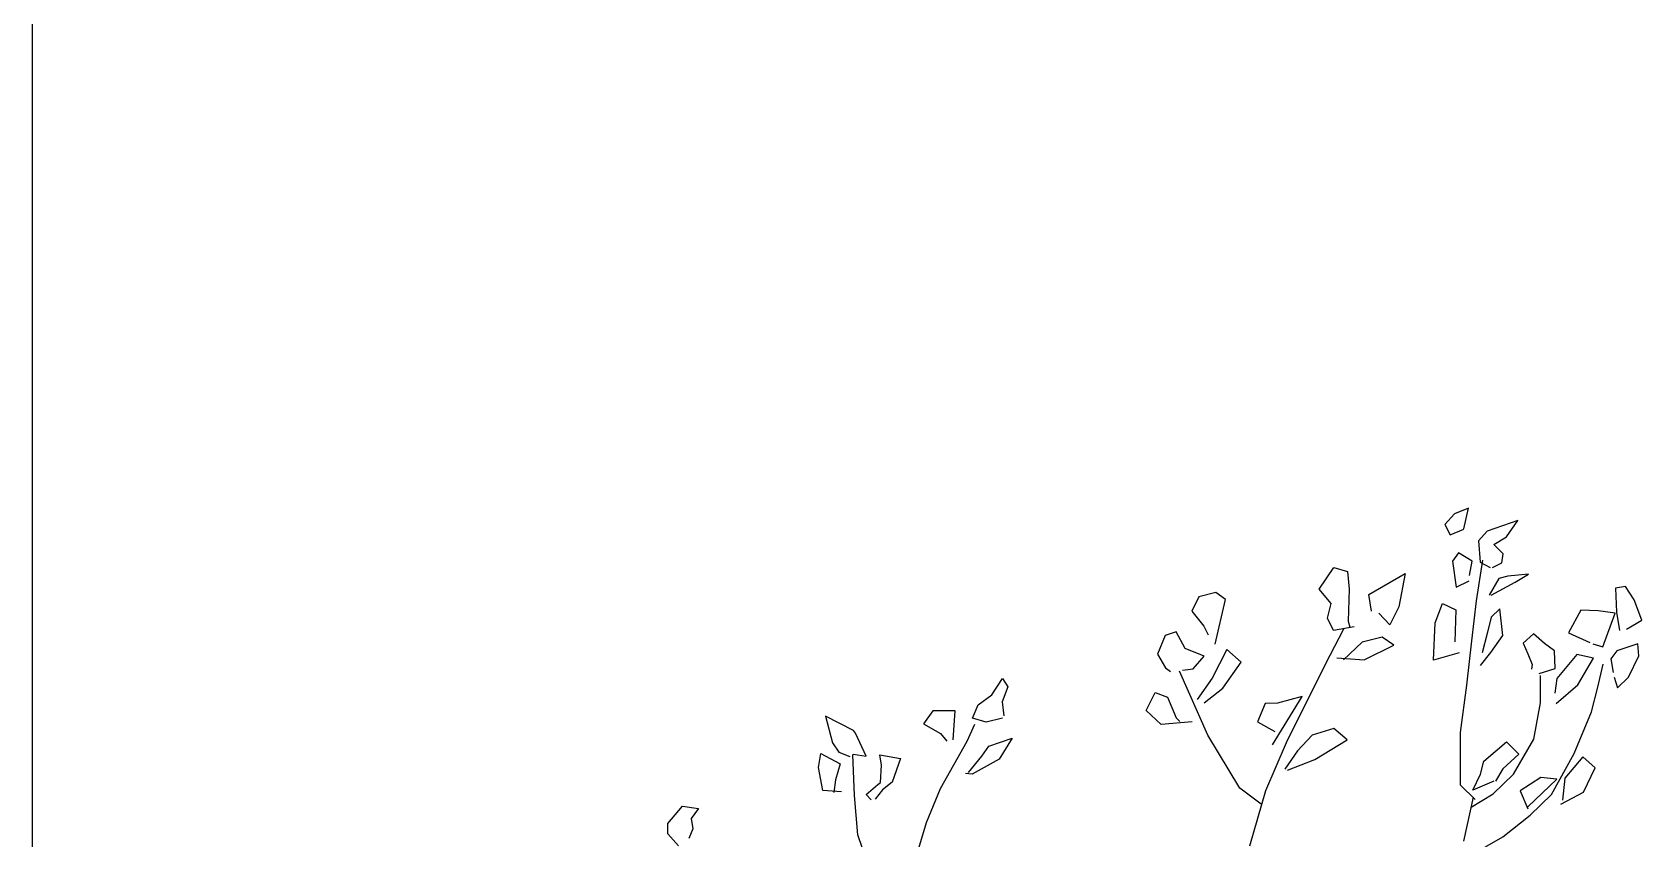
# Model space of a CAD drawing. Header units: millimetres. Extents: x -4017 to 59953, y -688 to 66564.
# Drawn here: x 43921 to 45487, y 15537 to 16322 of the extents above; entities that cross this region are included whole.
import ezdxf

# ---------------------------------------------------------------- set-up
doc = ezdxf.new("R2010")
doc.units = ezdxf.units.MM
doc.layers.add('www.cad-blocks.net', color=7, linetype='Continuous')

# ---------------------------------------------------------------- blocks, each defined once
blk = doc.blocks.new('A$C516926BB')
blk.add_line((46.3795, 38.5194), (46.3795, 0))
blk = doc.blocks.new('A$C7BD96E3D')
at = {"linetype": 'Continuous'}
for p, q in [((1.0169, 1.2231), (1.0031, 1.2175)), ((1.0124, 1.2029), (1.0169, 1.2231)), ((1.0031, 1.2175), (0.9939, 1.2069)), ((0.9939, 1.2069), (0.9991, 1.197)), ((1.0649, 1.2109), (1.0349, 1.2007)), ((1.0536, 1.1951), (1.0649, 1.2109)), ((0.9991, 1.197), (1.0121, 1.2026)), ((1.0349, 1.2007), (1.0264, 1.1911)), ((1.0264, 1.1911), (1.0281, 1.1703)), ((1.0414, 1.1876), (1.0536, 1.1951)), ((1.0071, 1.1796), (1.0011, 1.1715)), ((1.0204, 1.1715), (1.0071, 1.1796)), ((1.0506, 1.1786), (1.0414, 1.1876)), ((1.0491, 1.1696), (1.0506, 1.1786)), ((0.8716, 1.1442), (0.8858, 1.1653)), ((0.8858, 1.1653), (0.8991, 1.1613)), ((0.8991, 1.1613), (0.9006, 1.1442)), ((0.9198, 1.1389), (0.9553, 1.1594)), ((0.9553, 1.1594), (0.9491, 1.1268)), ((1.0011, 1.1715), (1.0049, 1.146)), ((1.0179, 1.1575), (1.0204, 1.1715)), ((1.0246, 1.1327), (1.0306, 1.1724)), ((1.0281, 1.1703), (1.0379, 1.1653)), ((1.0401, 1.1653), (1.0491, 1.1696)), ((0.8833, 1.1302), (0.8716, 1.1442)), ((0.9006, 1.1442), (0.8998, 1.1128)), ((1.0049, 1.146), (1.0174, 1.1522)), ((1.0464, 1.1544), (1.0369, 1.1383)), ((1.0389, 1.1383), (1.0621, 1.151)), ((1.0551, 1.1566), (1.0464, 1.1544)), ((1.0751, 1.1588), (1.0551, 1.1566)), ((1.0621, 1.151), (1.0751, 1.1588)), ((1.1694, 1.1467), (1.1599, 1.1451)), ((1.1599, 1.1451), (1.1609, 1.1218)), ((1.1781, 1.1336), (1.1694, 1.1467)), ((0.7543, 1.1367), (0.7476, 1.1227)), ((0.7708, 1.1408), (0.7543, 1.1367)), ((0.7703, 1.0904), (0.7803, 1.1339)), ((0.7803, 1.1339), (0.7708, 1.1408)), ((0.8796, 1.1159), (0.8833, 1.1302)), ((0.9223, 1.1227), (0.9198, 1.1389)), ((0.9843, 1.1113), (0.9914, 1.1302)), ((0.9914, 1.1302), (1.0046, 1.124)), ((1.0201, 1.0939), (1.0246, 1.1327)), ((1.1854, 1.114), (1.1781, 1.1336)), ((0.7476, 1.1227), (0.7593, 1.1081)), ((0.8853, 1.1038), (0.8796, 1.1159)), ((0.8998, 1.1128), (0.9013, 1.1072)), ((0.9403, 1.1094), (0.9296, 1.1206)), ((0.9491, 1.1268), (0.9403, 1.1094)), ((1.0046, 1.124), (1.0034, 1.0929)), ((1.0389, 1.1168), (1.0351, 1.101)), ((1.0474, 1.1249), (1.0389, 1.1168)), ((1.0501, 1.0991), (1.0474, 1.1249)), ((1.1261, 1.1237), (1.1141, 1.1016)), ((1.1429, 1.1231), (1.1261, 1.1237)), ((1.1594, 1.1206), (1.1429, 1.1231)), ((1.1474, 1.088), (1.1594, 1.1206)), ((1.1609, 1.1218), (1.1636, 1.1038)), ((1.1706, 1.105), (1.1854, 1.114)), ((0.7215, 1.0991), (0.7143, 1.0808)), ((0.7325, 1.1026), (0.7215, 1.0991)), ((0.741, 1.0864), (0.7325, 1.1026)), ((0.7593, 1.1081), (0.7636, 1.0995)), ((0.8821, 1.0799), (0.8956, 1.1054)), ((0.9056, 1.1075), (0.8853, 1.1038)), ((0.9328, 1.0973), (0.9133, 1.0926)), ((0.9441, 1.0895), (0.9328, 1.0973)), ((0.9828, 1.0749), (0.9843, 1.1113)), ((1.0351, 1.101), (1.0301, 1.0821)), ((1.0386, 1.0824), (1.0501, 1.0991)), ((1.0799, 1.1007), (1.0699, 1.0914)), ((1.0906, 1.0911), (1.0799, 1.1007)), ((1.1141, 1.1016), (1.1349, 1.0923)), ((0.7143, 1.0808), (0.722, 1.0675)), ((0.7596, 1.079), (0.741, 1.0864)), ((0.7816, 1.0855), (0.7673, 1.0575)), ((0.7956, 1.0731), (0.7816, 1.0855)), ((0.9133, 1.0926), (0.8951, 1.0752)), ((0.9153, 1.0752), (0.9441, 1.0895)), ((1.0076, 1.0821), (0.9828, 1.0749)), ((1.015, 1.0507), (1.0201, 1.0939)), ((1.0284, 1.0699), (1.0386, 1.0824)), ((1.0699, 1.0914), (1.0746, 1.0811)), ((1.0746, 1.0811), (1.0786, 1.0709)), ((1.1006, 1.0839), (1.0906, 1.0911)), ((1.1011, 1.0668), (1.1006, 1.0839)), ((1.1379, 1.0908), (1.1474, 1.088)), ((1.1611, 1.0842), (1.1551, 1.0762)), ((1.1814, 1.0908), (1.1611, 1.0842)), ((1.1826, 1.0793), (1.1814, 1.0908)), ((0.722, 1.0675), (0.727, 1.064)), ((0.7385, 1.0653), (0.7488, 1.0665)), ((0.7488, 1.0665), (0.7596, 1.079)), ((0.7778, 1.0476), (0.7956, 1.0731)), ((0.8579, 1.0314), (0.8821, 1.0799)), ((0.8886, 1.0771), (0.9153, 1.0752)), ((1.0786, 1.0709), (1.0781, 1.0662)), ((1.0854, 1.0619), (1.1011, 1.0668)), ((1.1221, 1.0805), (1.1026, 1.0572)), ((1.1384, 1.0768), (1.1221, 1.0805)), ((1.1231, 1.051), (1.1384, 1.0768)), ((1.1426, 1.0488), (1.1479, 1.0712)), ((1.1551, 1.0762), (1.1576, 1.0628)), ((1.1726, 1.0585), (1.1826, 1.0793)), ((0.553, 1.0411), (0.5633, 1.0572)), ((0.5633, 1.0572), (0.5685, 1.0491)), ((0.7633, 1.0019), (0.7355, 1.0644)), ((0.7673, 1.0575), (0.7528, 1.0367)), ((1.0091, 1.0047), (1.015, 1.0507)), ((1.0867, 1.0333), (1.0867, 1.06)), ((1.1026, 1.0572), (1.1009, 1.0429)), ((1.1021, 1.0327), (1.1231, 1.051)), ((1.1586, 1.0585), (1.1619, 1.0479)), ((1.1619, 1.0479), (1.1726, 1.0585)), ((0.5398, 1.0314), (0.553, 1.0411)), ((0.5685, 1.0491), (0.563, 1.0345)), ((0.563, 1.0345), (0.5648, 1.0209)), ((0.7033, 1.0258), (0.712, 1.0436)), ((0.712, 1.0436), (0.7238, 1.0389)), ((0.7238, 1.0389), (0.7323, 1.0187)), ((0.7596, 1.0333), (0.7778, 1.0476)), ((0.8261, 0.9926), (0.8551, 1.0395)), ((0.8551, 1.0395), (0.8308, 1.033)), ((1.1363, 1.0246), (1.1426, 1.0488)), ((0.4185, 1.0066), (0.3912, 1.0203)), ((0.3912, 1.0203), (0.398, 0.9945)), ((0.4955, 1.0255), (0.4865, 1.0131)), ((0.5173, 1.0255), (0.4955, 1.0255)), ((0.5153, 0.9973), (0.5173, 1.0255)), ((0.5343, 1.0184), (0.5398, 1.0314)), ((0.5475, 1.0147), (0.5343, 1.0184)), ((0.5633, 1.0184), (0.5475, 1.0147)), ((0.7178, 1.0122), (0.7033, 1.0258)), ((0.7323, 1.0187), (0.736, 1.0153)), ((0.8191, 1.0327), (0.8116, 1.015)), ((0.8308, 1.033), (0.8191, 1.0327)), ((0.8397, 0.9948), (0.8579, 1.0314)), ((1.0804, 0.9982), (1.0867, 1.0333)), ((1.1196, 0.9842), (1.1363, 1.0246)), ((0.4205, 1.0038), (0.4185, 1.0066)), ((0.4307, 0.9814), (0.4205, 1.0038)), ((0.4865, 1.0131), (0.503, 1.0035)), ((0.503, 1.0035), (0.5093, 0.996)), ((0.5291, 0.996), (0.5366, 1.0128)), ((0.7478, 1.015), (0.7178, 1.0122)), ((0.8116, 1.015), (0.8283, 1.0054)), ((0.8856, 1.0085), (0.8648, 1.0019)), ((0.8986, 0.9973), (0.8856, 1.0085)), ((1.0091, 0.9532), (1.0091, 1.0047)), ((0.398, 0.9945), (0.404, 0.9855)), ((0.5031, 0.9501), (0.5291, 0.996)), ((0.5433, 0.9814), (0.55, 0.9911)), ((0.55, 0.9911), (0.5728, 0.9991)), ((0.5728, 0.9991), (0.56, 0.9786)), ((0.7943, 0.9504), (0.7633, 1.0019)), ((0.8197, 0.9482), (0.8397, 0.9948)), ((0.8503, 0.9867), (0.8381, 0.9687)), ((0.8648, 1.0019), (0.8503, 0.9867)), ((0.8673, 0.9783), (0.8986, 0.9973)), ((1.0316, 0.9765), (1.0536, 0.9954)), ((1.0536, 0.9954), (1.0659, 0.9833)), ((1.0604, 0.964), (1.0804, 0.9982)), ((0.3845, 0.9706), (0.3867, 0.9842)), ((0.3867, 0.9842), (0.4055, 0.974)), ((0.4055, 0.974), (0.401, 0.9585)), ((0.404, 0.9855), (0.4147, 0.9811)), ((0.4195, 0.9432), (0.4177, 0.983)), ((0.4182, 0.9833), (0.4307, 0.9814)), ((0.4457, 0.9727), (0.4442, 0.9827)), ((0.4442, 0.9827), (0.4642, 0.9793)), ((0.4447, 0.9557), (0.4457, 0.9727)), ((0.4642, 0.9793), (0.4562, 0.9563)), ((0.5303, 0.9656), (0.5433, 0.9814)), ((0.56, 0.9786), (0.534, 0.964)), ((0.8406, 0.9678), (0.8673, 0.9783)), ((1.0286, 0.964), (1.0316, 0.9765)), ((1.0659, 0.9833), (1.0501, 0.9693)), ((1.0975, 0.9442), (1.1196, 0.9842)), ((1.1281, 0.9808), (1.1104, 0.96)), ((1.1401, 0.9703), (1.1281, 0.9808)), ((0.3885, 0.9482), (0.3845, 0.9706)), ((0.401, 0.9585), (0.3992, 0.946)), ((0.442, 0.9538), (0.4447, 0.9557)), ((0.4562, 0.9563), (0.4467, 0.9488)), ((0.534, 0.964), (0.5273, 0.9647)), ((1.0209, 0.9485), (1.0286, 0.964)), ((1.0414, 0.9572), (1.0209, 0.9485)), ((1.0407, 0.9448), (1.0604, 0.964)), ((1.0501, 0.9693), (1.0429, 0.9572)), ((1.0871, 0.9606), (1.0671, 0.9476)), ((1.0744, 0.9321), (1.1026, 0.9591)), ((1.1026, 0.9591), (1.0871, 0.9606)), ((1.1104, 0.96), (1.1081, 0.9386)), ((1.1286, 0.9463), (1.1401, 0.9703)), ((0.4067, 0.9467), (0.3885, 0.9482)), ((0.4228, 0.905), (0.4195, 0.9432)), ((0.4307, 0.9442), (0.442, 0.9538)), ((0.4357, 0.9389), (0.4307, 0.9442)), ((0.4467, 0.9488), (0.4395, 0.9395)), ((0.4894, 0.9168), (0.5031, 0.9501)), ((0.8152, 0.9349), (0.7943, 0.9504)), ((0.8039, 0.8942), (0.8197, 0.9482)), ((1.0234, 0.9392), (1.0091, 0.9532)), ((1.0123, 0.8988), (1.0216, 0.9417)), ((1.0195, 0.9317), (1.0407, 0.9448)), ((1.0671, 0.9476), (1.0746, 0.9302)), ((1.0769, 0.924), (1.0975, 0.9442)), ((1.1066, 0.9349), (1.1286, 0.9463)), ((0.2377, 0.9159), (0.252, 0.9327)), ((0.252, 0.9327), (0.2677, 0.9305)), ((0.2677, 0.9305), (0.2605, 0.9209)), ((1.0503, 0.9029), (1.0769, 0.924)), ((0.2377, 0.906), (0.2377, 0.9159)), ((0.2622, 0.9106), (0.2582, 0.9013)), ((0.2605, 0.9209), (0.2622, 0.9106)), ((0.478, 0.879), (0.4894, 0.9168)), ((0.2482, 0.8942), (0.2377, 0.906)), ((0.4371, 0.8628), (0.4228, 0.905)), ((1.0198, 0.8855), (1.0503, 0.9029))]:
    blk.add_line(p, q, dxfattribs=at)

msp = doc.modelspace()

# ---------------------------------------------------------------- block references
at = {"xscale": 1000, "yscale": 1000, "zscale": 1000}
msp.add_blockref('A$C7BD96E3D', (44301.4, 14635.9), dxfattribs=at)
at = {"layer": 'www.cad-blocks.net', "color": 155, "true_color": 0x546d8e, "xscale": 1000, "yscale": 1000, "zscale": 1000}
msp.add_blockref('A$C516926BB', (-2458.7, 9375.6), dxfattribs=at)

doc.saveas('drawing.dxf')
